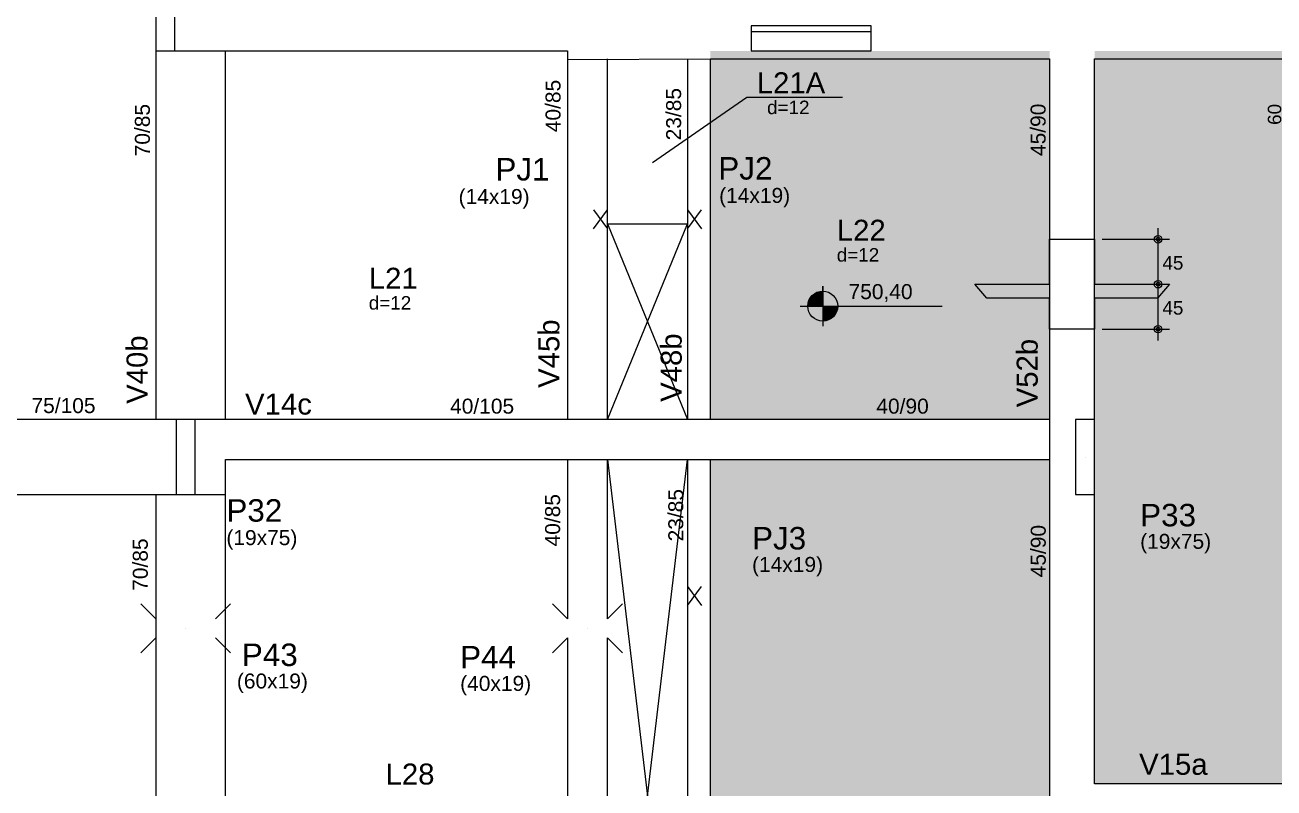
# Model space of a CAD drawing. Header units: millimetres. Extents: x 2609 to 8562, y 1432 to 7136.
# Drawn here: x 5036 to 6286, y 4060 to 4823 of the extents above; entities that cross this region are included whole.
import ezdxf

# ---------------------------------------------------------------- set-up
doc = ezdxf.new("R2010")
doc.units = ezdxf.units.MM
for name, color, linetype in [('1', 4, 'Continuous'), ('10', 13, 'Continuous'), ('11', 22, 'Continuous'), ('12', 3, 'Continuous'), ('13', 76, 'Continuous'), ('130', 24, 'Continuous'), ('18', 9, 'Continuous'), ('241', 12, 'Continuous'), ('242', 3, 'Continuous'), ('26', 1, 'Continuous'), ('27', 10, 'Continuous'), ('3', 2, 'Continuous'), ('30', 15, 'Continuous'), ('4', 1, 'Continuous'), ('6', 6, 'Continuous'), ('8', 5, 'Continuous'), ('9', 3, 'Continuous')]:
    doc.layers.add(name, color=color, linetype=linetype)
doc.styles.get("Standard").update_dxf_attribs({"font": 'arial.ttf'})

msp = doc.modelspace()

# ---------------------------------------------------------------- linework, layer by layer
for p, q in [((5834.63, 4556.91), (5834.63, 4561.91)), ((5834.63, 4561.91), (5834.63, 4521.91)), ((5812.13, 4541.91), (5954.04, 4541.91))]:
    msp.add_line(p, q)
msp.add_circle((5834.63, 4541.91), 15)
at = {"layer": '1'}
for points in [[(5167.18, 4797.31), (5167.18, 4428.31)], [(5186.18, 4797.31), (5579.18, 4797.31)], [(5237.18, 4428.31), (5237.18, 4797.31)], [(5579.18, 4797.31), (5579.18, 4428.31)], [(5579.18, 4788.75), (5722.18, 4789.31)], [(5619.18, 4428.31), (5619.18, 4789.31)], [(5699.18, 4789.31), (5699.18, 4428.31)], [(5722.18, 4789.31), (6061.68, 4789.31)], [(5722.18, 4428.31), (5722.18, 4789.31)], [(6061.68, 4789.31), (6061.68, 4428.31)], [(6106.68, 4428.31), (6106.68, 4789.31)], [(6106.68, 4789.31), (6531.51, 4789.31)], [(5619.18, 4624.31), (5699.18, 4624.31)], [(5237.18, 4428.31), (4525.68, 4428.31)], [(5619.18, 4428.31), (5237.18, 4428.31)], [(5722.18, 4428.31), (5619.18, 4428.31)], [(6061.68, 4428.31), (5722.18, 4428.31)], [(6061.68, 4428.31), (6061.68, 4388.31)], [(5237.18, 4388.31), (5619.18, 4388.31)], [(5237.18, 3714.31), (5237.18, 4388.31)], [(5579.18, 4388.31), (5579.18, 4228.81)], [(5619.18, 4388.31), (5722.18, 4388.31)], [(5619.18, 4228.81), (5619.18, 4388.31)], [(5699.18, 4388.31), (5699.18, 3714.31)], [(5722.18, 4388.31), (6061.68, 4388.31)], [(5722.18, 3714.31), (5722.18, 4388.31)], [(6061.68, 4388.31), (6061.68, 4043.81)], [(4506.68, 4353.31), (5237.18, 4353.31)], [(5167.18, 4353.31), (5167.18, 3714.31)], [(6106.68, 4063.81), (6106.68, 4353.31)], [(5579.18, 4209.81), (5579.18, 3714.31)], [(5619.18, 3714.31), (5619.18, 4209.81)], [(6919.18, 4063.81), (6106.68, 4063.81)]]:
    msp.add_lwpolyline(points, dxfattribs=at)
at = {"layer": '130'}
for points in [[(6061.68, 4428.31), (6061.68, 4797.31), (5722.18, 4797.31)], [(6061.68, 4428.31), (5722.18, 4797.31), (5722.18, 4428.31)], [(6106.68, 4797.31), (6106.68, 4063.81), (6919.18, 4063.81)], [(6106.68, 4797.31), (6919.18, 4063.81), (6642.68, 4797.31)], [(6061.68, 4428.31), (5722.18, 4428.31), (6061.68, 4428.31)], [(6061.68, 4428.31), (6061.68, 4428.31), (6061.68, 4428.31)], [(5923.18, 3714.31), (6061.68, 4388.31), (5722.18, 4388.31)], [(5923.18, 3714.31), (5722.18, 4388.31), (5722.18, 3714.31)], [(5923.18, 3714.31), (6061.68, 3522.31), (6061.68, 4388.31)]]:
    msp.add_solid(points, dxfattribs=at)
at = {"layer": '18'}
for p, q in [((6061.68, 4563.81), (6061.68, 4608.81)), ((6061.68, 4608.81), (6106.68, 4608.81)), ((6106.68, 4608.81), (6106.68, 4563.81)), ((5986.68, 4563.81), (6061.68, 4563.81)), ((6106.68, 4563.81), (6181.68, 4563.81)), ((6061.68, 4549.81), (5998.68, 4549.81)), ((6061.68, 4518.81), (6061.68, 4549.81)), ((6169.68, 4549.81), (6106.68, 4549.81)), ((6106.68, 4549.81), (6106.68, 4518.81)), ((6106.68, 4518.81), (6061.68, 4518.81))]:
    msp.add_line(p, q, dxfattribs=at)
at = {"layer": '241'}
for p, q in [((5619.18, 4428.31), (5699.18, 4624.31)), ((5619.18, 4624.31), (5699.18, 4428.31)), ((5619.18, 3714.31), (5699.18, 4388.31)), ((5619.18, 4388.31), (5699.18, 3714.31))]:
    msp.add_line(p, q, dxfattribs=at)
at = {"layer": '242'}
for p, q in [((6097.18, 4390.81), (6097.18, 4390.81)), ((5197.18, 4219.31), (5197.18, 4219.31)), ((5599.18, 4219.31), (5599.18, 4219.31))]:
    msp.add_line(p, q, dxfattribs=at)
at = {"layer": '26'}
for p, q in [((5758.6, 4750.61), (5664.35, 4685.2)), ((5854.26, 4750.61), (5758.6, 4750.61))]:
    msp.add_line(p, q, dxfattribs=at)
at = {"layer": '26', "color": 3, "linetype": 'Continuous'}
for p, q in [((6170.21, 4552.56), (6170.21, 4620.06)), ((6106.68, 4608.81), (6106.68, 4608.81)), ((6114.18, 4608.81), (6181.46, 4608.81)), ((6170.21, 4507.56), (6170.21, 4575.06)), ((6106.68, 4563.81), (6106.68, 4563.81)), ((6106.68, 4563.81), (6106.68, 4563.81)), ((6114.18, 4563.81), (6181.46, 4563.81)), ((6114.18, 4563.81), (6181.46, 4563.81)), ((6106.68, 4518.81), (6106.68, 4518.81)), ((6114.18, 4518.81), (6181.46, 4518.81))]:
    msp.add_line(p, q, dxfattribs=at)
for centre, radius in [((6170.21, 4608.81), 3.75), ((6170.21, 4608.81), 1.87), ((6170.21, 4563.81), 3.75), ((6170.21, 4563.81), 3.75), ((6170.21, 4563.81), 1.87), ((6170.21, 4563.81), 1.87), ((6170.21, 4518.81), 3.75), ((6170.21, 4518.81), 1.87)]:
    msp.add_circle(centre, radius, dxfattribs=at)
at = {"layer": '27'}
for points in [[(5834.63, 4541.91), (5821.78, 4549.64), (5821.2, 4548.59)], [(5834.63, 4541.91), (5822.42, 4550.62), (5821.78, 4549.64)], [(5834.63, 4541.91), (5823.61, 4552.08), (5822.42, 4550.62)], [(5834.63, 4541.91), (5824.43, 4552.9), (5823.61, 4552.08)], [(5834.63, 4541.91), (5825, 4553.4), (5824.43, 4552.9)], [(5834.63, 4541.91), (5825.68, 4553.94), (5825, 4553.4)], [(5834.63, 4541.91), (5826.27, 4554.36), (5825.68, 4553.94)], [(5834.63, 4541.91), (5827.04, 4554.85), (5826.27, 4554.36)], [(5834.63, 4541.91), (5827.72, 4555.22), (5827.04, 4554.85)], [(5834.63, 4541.91), (5828.62, 4555.65), (5827.72, 4555.22)], [(5834.63, 4541.91), (5829.12, 4555.86), (5828.62, 4555.65)], [(5834.63, 4541.91), (5830.21, 4556.24), (5829.12, 4555.86)], [(5834.63, 4541.91), (5831.59, 4556.6), (5830.21, 4556.24)], [(5834.63, 4541.91), (5832.77, 4556.79), (5831.59, 4556.6)], [(5834.63, 4541.91), (5834.63, 4556.91), (5832.77, 4556.79)], [(5834.63, 4541.91), (5819.66, 4542.84), (5819.63, 4541.91)], [(5834.63, 4541.91), (5819.63, 4541.91), (5834.63, 4541.91)], [(5834.63, 4541.91), (5819.67, 4542.93), (5819.66, 4542.84)], [(5834.63, 4541.91), (5819.8, 4544.14), (5819.67, 4542.93)], [(5834.63, 4541.91), (5819.93, 4544.88), (5819.8, 4544.14)], [(5834.63, 4541.91), (5820.15, 4545.82), (5819.93, 4544.88)], [(5834.63, 4541.91), (5820.59, 4547.18), (5820.15, 4545.82)], [(5834.63, 4541.91), (5821.2, 4548.59), (5820.59, 4547.18)], [(5834.63, 4541.91), (5849.63, 4541.91), (5849.52, 4540.05)], [(5834.63, 4541.91), (5849.52, 4540.05), (5849.32, 4538.86)], [(5834.63, 4541.91), (5849.32, 4538.86), (5848.97, 4537.49)], [(5834.63, 4541.91), (5848.97, 4537.49), (5848.58, 4536.39)], [(5834.63, 4541.91), (5848.58, 4536.39), (5848.38, 4535.9)], [(5834.63, 4541.91), (5848.38, 4535.9), (5847.95, 4535)], [(5834.63, 4541.91), (5847.95, 4535), (5847.57, 4534.32)], [(5834.63, 4541.91), (5847.57, 4534.32), (5847.08, 4533.54)], [(5834.63, 4541.91), (5847.08, 4533.54), (5846.67, 4532.95)], [(5834.63, 4541.91), (5846.67, 4532.95), (5846.13, 4532.27)], [(5834.63, 4541.91), (5846.13, 4532.27), (5845.63, 4531.71)], [(5834.63, 4541.91), (5845.63, 4531.71), (5844.81, 4530.89)], [(5834.63, 4541.91), (5844.81, 4530.89), (5843.34, 4529.69)], [(5834.63, 4541.91), (5843.34, 4529.69), (5842.36, 4529.05)], [(5834.63, 4541.91), (5842.36, 4529.05), (5841.32, 4528.48)], [(5834.63, 4541.91), (5841.32, 4528.48), (5839.91, 4527.87)], [(5834.63, 4541.91), (5839.91, 4527.87), (5838.55, 4527.43)], [(5834.63, 4541.91), (5838.55, 4527.43), (5837.6, 4527.21)], [(5834.63, 4541.91), (5837.6, 4527.21), (5836.87, 4527.08)], [(5834.63, 4541.91), (5836.87, 4527.08), (5835.66, 4526.94)], [(5834.63, 4541.91), (5835.66, 4526.94), (5835.57, 4526.94)], [(5834.63, 4541.91), (5835.57, 4526.94), (5834.63, 4526.91)], [(5834.63, 4541.91), (5834.63, 4526.91), (5834.63, 4541.91)]]:
    msp.add_solid(points, dxfattribs=at)
at = {"layer": '3'}
for points in [[(5167.18, 4797.31), (5186.18, 4797.31), (5186.18, 4963.31), (5167.18, 4963.31), (5167.18, 4797.31)], [(5883.18, 4816.31), (5763.18, 4816.31), (5763.18, 4797.31), (5883.18, 4797.31), (5883.18, 4816.31)]]:
    msp.add_lwpolyline(points, dxfattribs=at)
at = {"layer": '30'}
msp.add_lwpolyline([(5998.68, 4549.81), (5986.68, 4563.81), (6061.68, 4563.81), (6061.68, 4608.81), (6106.68, 4608.81), (6106.68, 4563.81), (6181.68, 4563.81), (6169.68, 4549.81), (6106.68, 4549.81), (6106.68, 4518.81), (6061.68, 4518.81), (6061.68, 4549.81), (5998.68, 4549.81)], dxfattribs=at)
at = {"layer": '4'}
for p, q in [((5883.18, 4822.31), (5763.18, 4822.31)), ((5763.18, 4822.31), (5763.18, 4816.31)), ((5883.18, 4816.31), (5883.18, 4822.31))]:
    msp.add_line(p, q, dxfattribs=at)
for points in [[(5187.68, 4353.31), (5206.68, 4353.31), (5206.68, 4428.31), (5187.68, 4428.31), (5187.68, 4353.31)], [(6087.68, 4353.31), (6106.68, 4353.31), (6106.68, 4428.31), (6087.68, 4428.31), (6087.68, 4353.31)]]:
    msp.add_lwpolyline(points, dxfattribs=at)
at = {"layer": '6'}
for p, q in [((5605.18, 4638.31), (5619.18, 4619.31)), ((5605.18, 4619.31), (5619.18, 4638.31)), ((5699.18, 4638.31), (5713.18, 4619.31)), ((5699.18, 4619.31), (5713.18, 4638.31)), ((5699.18, 4261.31), (5713.18, 4242.31)), ((5699.18, 4242.31), (5713.18, 4261.31)), ((5167.18, 4228.81), (5152.18, 4243.81)), ((5227.18, 4228.81), (5242.18, 4243.81)), ((5579.18, 4228.81), (5564.18, 4243.81)), ((5619.18, 4228.81), (5634.18, 4243.81)), ((5167.18, 4209.81), (5152.18, 4194.81)), ((5227.18, 4209.81), (5242.18, 4194.81)), ((5579.18, 4209.81), (5564.18, 4194.81)), ((5619.18, 4209.81), (5634.18, 4194.81))]:
    msp.add_line(p, q, dxfattribs=at)

# ---------------------------------------------------------------- texts
at = {"layer": '10'}
for s, p in [('L21A', (5768.63, 4754.96)), ('L22', (5848.69, 4607.35)), ('L21', (5380.4, 4559.3)), ('L28', (5397.22, 4063.06))]:
    msp.add_text(s, height=21, dxfattribs=at).set_placement(p)
at = {"layer": '11'}
for s, p in [('40/85', (5572.28, 4715.99)), ('23/85', (5692.94, 4707.82)), ('70/85', (5161.37, 4691.83)), ('45/90', (6057.62, 4692.13)), ('40/85', (5571.84, 4301.39)), ('23/85', (5695.1, 4306.42)), ('45/90', (6057.77, 4270.46)), ('70/85', (5159.27, 4256.98))]:
    msp.add_text(s, height=15, rotation=90, dxfattribs=at).set_placement(p)
for s, p in [('75/105', (5042.9, 4434.84)), ('40/105', (5461.78, 4434.3)), ('40/90', (5888.29, 4434.3))]:
    msp.add_text(s, height=15, dxfattribs=at).set_placement(p)
at = {"layer": '12'}
for s, p in [('(14x19)', (5470.29, 4644.1)), ('(14x19)', (5730.99, 4645.21)), ('(19x75)', (5237.93, 4302.69)), ('(19x75)', (6152.25, 4298.98)), ('(14x19)', (5763.93, 4275.84)), ('(60x19)', (5248.43, 4159.19)), ('(40x19)', (5471.84, 4156.77))]:
    msp.add_text(s, height=15, dxfattribs=at).set_placement(p)
at = {"layer": '13'}
for p in [(5778.93, 4734.06), (5848.69, 4586.45), (5380.4, 4538.41)]:
    msp.add_text('d=12', height=13.5, dxfattribs=at).set_placement(p)
at = {"layer": '26', "color": 3, "linetype": 'Continuous'}
msp.add_text('60', height=13.5, rotation=90, dxfattribs=at).set_placement((6293.48, 4723.31))
for p in [(6174.54, 4578.43), (6174.54, 4533.43)]:
    msp.add_text('45', height=13.5, dxfattribs=at).set_placement(p)
at = {"layer": '26'}
msp.add_text('750,40', height=15, dxfattribs=at).set_placement((5860.47, 4548.94))
at = {"layer": '8'}
for s, p in [('V45b', (5571.08, 4460.08)), ('V48b', (5693.52, 4446.1)), ('V40b', (5159.01, 4444.1)), ('V52b', (6049.73, 4440.65))]:
    msp.add_text(s, height=21, rotation=90, dxfattribs=at).set_placement(p)
for s, p in [('V14c', (5256.62, 4433.36)), ('V15a', (6151.21, 4072.8))]:
    msp.add_text(s, height=21, dxfattribs=at).set_placement(p)
at = {"layer": '9'}
for s, p in [('PJ1', (5507.14, 4667.64)), ('PJ2', (5730.14, 4668.56)), ('P32', (5237.93, 4326.19)), ('P33', (6152.25, 4321.48)), ('PJ3', (5763.93, 4298.34)), ('P43', (5253.43, 4181.69)), ('P44', (5471.84, 4179.27))]:
    msp.add_text(s, height=22.5, dxfattribs=at).set_placement(p)

doc.saveas('drawing.dxf')
